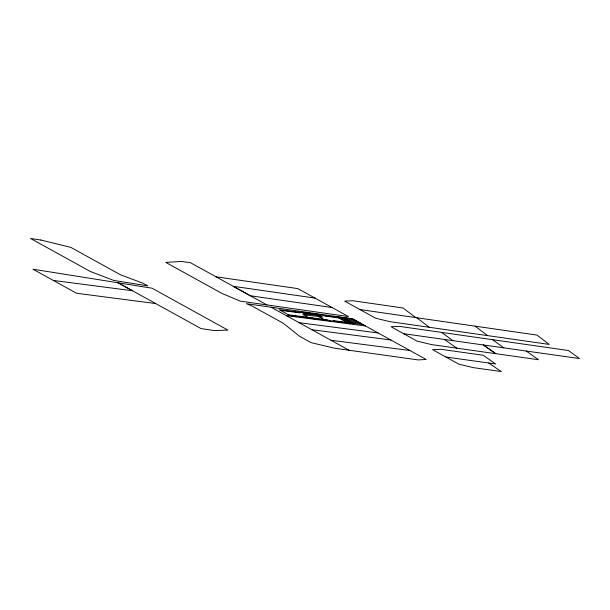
<?xml version="1.0" encoding="UTF-8"?>
<svg xmlns="http://www.w3.org/2000/svg" width="610" height="610" viewBox="0 0 610 610"><rect width="100%" height="100%" fill="white"/><g stroke="black" fill="none" stroke-linecap="round" stroke-linejoin="round"><path stroke-width="0.91" d="M53.337 280.44L132.431 290.734L118.027 282.765L200.964 328.554L213.95 330.536L227.949 330.124L152.02 288.187L32.986 269.208L76.547 293.257L155.657 303.551M280.325 310.299L299.769 312.823L298.679 312.228M344.52 318.649L325.077 316.117L323.986 315.522M304.489 313.67L320.303 315.728M339.29 318.199L355.104 320.258M341.844 319.61L357.666 321.668M344.406 321.028L360.228 323.087M288.515 314.821L327.989 319.968L330.551 321.386M352.71 323.17L333.266 320.646L334.356 321.241M346.968 322.438L362.782 324.497M286.387 315.652L365.375 325.931L352.565 318.847L246.417 303.688L252.113 306.067L283.475 323.376L299.556 336.27L311.062 342.629L334.349 348.18L418.071 359.9L426.184 359.488L352.542 318.839L336.728 316.781L349.53 323.849M299.113 322.675L378.124 332.961M311.878 329.713L390.873 339.991M330.917 340.227L409.905 350.506M403.614 333.685L579.5 358.558L568.489 350.529L399.337 326.373L391.041 326.746L417.11 341.135L431.636 344.612L538.546 359.732L526.148 351.009M488.679 363.003L495.648 363.987L483.28 355.294L440.809 349.278L432.566 349.667L458.85 364.178L473.406 367.647L501.306 371.551L488.679 363.003L445.887 357.018M216.016 276.803L297.787 288.599L348.47 316.575L240.332 301.134L222.048 293.486L165.767 262.407L181.49 261.454L190.404 262.666L266.982 304.939M314.958 298.084L233.226 286.296L250.313 295.751L332.099 307.539M359.877 309.537L536.937 335.081L549.213 344.414L389.935 321.661L375.539 318.184L344.65 301.119L353.03 300.768L403.073 307.989L415.715 317.596M318.687 316.598L323.811 319.426M307.051 315.08L301.927 312.259L317.749 314.31L322.865 317.139L302.873 314.539L309.049 317.947M312.167 317.909L314.729 319.327M271.122 307.219L349.057 350.247M444.469 339.457L456.859 348.18M492.613 339.694L503.837 347.86M441.602 332.412L452.91 340.654M475.114 326.159L487.535 335.599M416.706 317.741L429.257 327.28M343.43 318.046L279.235 309.697L289.605 315.423L353.8 323.773L343.43 318.046M40.855 240.027L30.5 238.449L90.257 271.442L113.803 280.44L147.803 285.869L143.014 283.215L120.673 274.889L70.852 247.385L40.855 240.027M495.739 353.678L483.341 344.955L495.739 353.678"/></g></svg>
